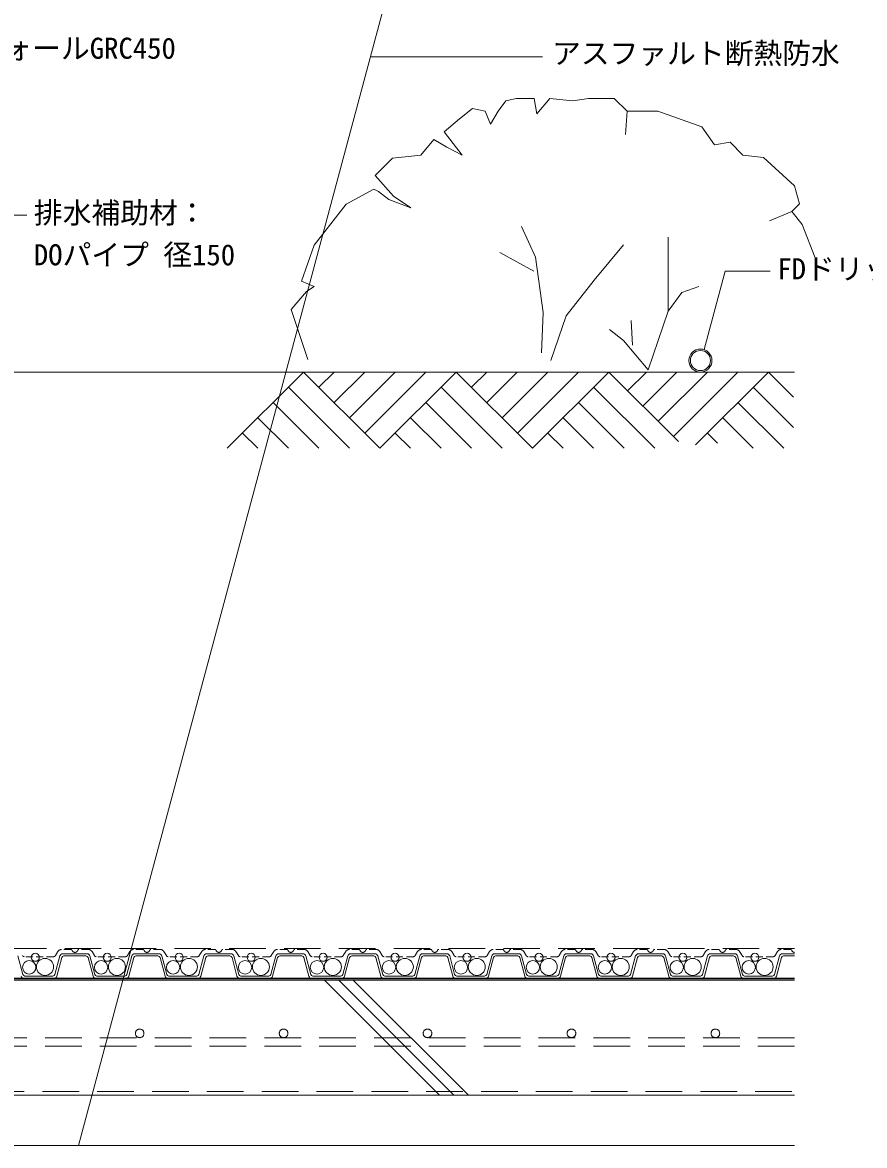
# Model space of a CAD drawing. Units: millimetres, scale not verified. Extents: x -1485 to 1485, y -1050 to 1050.
# Drawn here: x 256 to 841, y -527 to 254 of the extents above; entities that cross this region are included whole.
import ezdxf
from ezdxf.enums import TextEntityAlignment as Align

# ---------------------------------------------------------------- set-up
doc = ezdxf.new("R2010")
doc.units = ezdxf.units.MM
doc.header["$LTSCALE"] = 4
doc.linetypes.add('DASHED1', pattern=[1.8, 1.2, -0.6])
doc.linetypes.add('USER2', pattern=[9.525, 6.35, -3.175])
for name, color, linetype, lineweight in [('0-3_HATCH', 9, 'Continuous', 18), ('0-4_KUTAI', 3, 'Continuous', 18), ('0-5_BOUSUI', 1, 'Continuous', 18), ('0-7_dannnetu', 6, 'Continuous', 18), ('0-9_buhin', 2, 'Continuous', 18), ('0-A_tensen', 7, 'USER2', 18), ('0-C_MOJI', 7, 'Continuous', 18), ('0-D_GREEN', 3, 'Continuous', 18), ('0-E_FD-L', 8, 'Continuous', 18), ('1-1_レベル', 7, 'Continuous', 18)]:
    doc.layers.add(name, color=color, linetype=linetype, lineweight=lineweight)
doc.styles.add('ＭＳ ゴシック', font='')
doc.styles.get('ＭＳ ゴシック').set_extended_font_data('MS Gothic')

msp = doc.modelspace()

# ---------------------------------------------------------------- linework, layer by layer
at = {"layer": '0-3_HATCH'}
for p, q in [((465.335, -411.761), (545.335, -491.761)), ((475.335, -411.761), (555.335, -491.761)), ((485.335, -411.761), (565.335, -491.761))]:
    msp.add_line(p, q, dxfattribs=at)
at = {"layer": '0-4_KUTAI'}
msp.add_line((791.943, -411.761), (-334.057, -411.761), dxfattribs=at)
msp.add_lwpolyline([(791.943, 11.041), (226.577, 11.041), (170.823, 9.492), (62.877, -1.302)], dxfattribs=at)
at = {"layer": '0-5_BOUSUI'}
msp.add_line((41.943, -410.761), (791.943, -410.761), dxfattribs=at)
msp.add_lwpolyline([(791.943, -526.761), (-654.417, -526.761), (-698.057, -483.121), (-698.057, -136.461)], dxfattribs=at)
at = {"layer": '0-7_dannnetu'}
msp.add_line((791.943, -491.761), (-604.417, -491.761), dxfattribs=at)
at = {"layer": '0-9_buhin', "linetype": 'USER2'}
msp.add_lwpolyline([(-675.557, -473.801), (-645.097, -504.261), (-606.917, -504.261), (-606.917, -489.261), (791.943, -489.261)], dxfattribs=at)
at = {"layer": '0-9_buhin'}
for radius in [8, 7]:
    msp.add_circle((726.577, 19.041), radius, dxfattribs=at)
at = {"layer": '0-A_tensen'}
msp.add_line((791.943, -457.761), (-288.057, -457.761), dxfattribs=at)
msp.add_lwpolyline([(791.943, -451.761), (-288.057, -451.761), (-288.057, -457.761)], dxfattribs=at)
for centre in [(336.943, -448.761), (436.943, -448.761), (536.943, -448.761), (636.943, -448.761), (736.943, -448.761)]:
    msp.add_circle(centre, 3, dxfattribs=at)
at = {"layer": '0-C_MOJI'}
for p, q in [((294.367, -526.761), (551.222, 431.837)), ((497.176, 230.136), (616.943, 230.136)), ((224.491, 120.051), (258.42, 120.051)), ((729.179, 26.606), (743.78, 81.097)), ((743.78, 81.097), (775.002, 81.097))]:
    msp.add_line(p, q, dxfattribs=at)
at = {"layer": '0-D_GREEN'}
for p, q in [((586.057, 192.377), (591.427, 199.537)), ((591.427, 199.537), (598.587, 201.327)), ((598.587, 201.327), (611.117, 201.327)), ((611.117, 201.327), (612.907, 190.587)), ((612.907, 190.587), (621.857, 201.327)), ((621.857, 201.327), (637.967, 199.537)), ((666.607, 201.327), (675.557, 192.377)), ((559.206, 187.007), (568.156, 194.167)), ((568.156, 194.167), (577.107, 192.377)), ((577.107, 192.377), (580.687, 183.427)), ((580.687, 183.427), (586.057, 192.377)), ((675.557, 192.377), (674.598, 176.164)), ((675.557, 192.377), (686.297, 192.377)), ((686.297, 192.377), (697.037, 192.377)), ((697.037, 192.377), (727.467, 181.637)), ((548.466, 178.057), (559.206, 187.007)), ((727.467, 181.637), (736.417, 169.107)), ((541.306, 172.687), (532.356, 161.947)), ((541.306, 172.687), (550.256, 167.317)), ((560.996, 161.947), (548.466, 178.057)), ((550.256, 167.317), (560.996, 161.947)), ((736.417, 169.107), (747.157, 170.897)), ((747.157, 170.897), (756.107, 161.947)), ((512.512, 159.734), (500.505, 147.727)), ((532.356, 161.947), (512.512, 159.734)), ((756.107, 161.947), (770.427, 160.157)), ((770.427, 160.157), (791.907, 140.467)), ((500.505, 147.727), (513.313, 133.318)), ((499.704, 138.121), (480.492, 127.714)), ((502.906, 136.52), (499.704, 138.121)), ((510.111, 130.916), (502.906, 136.52)), ((513.313, 133.318), (525.321, 125.312)), ((791.907, 140.467), (795.487, 127.937)), ((480.492, 127.714), (458.214, 99.215)), ((525.321, 125.312), (510.111, 130.916)), ((795.487, 127.937), (790.117, 122.567)), ((790.117, 122.567), (774.644, 116.136)), ((611.927, 90.903), (602.284, 112.332)), ((704.072, 53.402), (704.072, 104.832)), ((458.214, 99.215), (449.264, 74.155)), ((610.856, 81.26), (587.284, 94.117)), ((652.642, 74.831), (673, 99.475)), ((617.284, 52.331), (611.927, 90.903)), ((449.264, 74.155), (458.214, 70.575)), ((458.214, 70.575), (452.844, 66.995)), ((633.356, 50.188), (652.642, 74.831)), ((713.715, 66.259), (725.501, 70.545)), ((452.844, 66.995), (442.104, 54.465)), ((704.072, 53.402), (713.715, 66.259)), ((442.104, 54.465), (453.696, 19.691)), ((616.213, 24.473), (617.284, 52.331)), ((622.642, 19.116), (633.356, 50.188)), ((679.429, 29.83), (678.357, 46.973)), ((690.143, 12.687), (704.072, 53.402)), ((673, 33.044), (663.357, 40.545)), ((690.143, 12.687), (673, 33.044))]:
    msp.add_line(p, q, dxfattribs=at)
for points in [[(637.967, 199.537), (648.707, 201.327), (666.607, 201.327)], [(790.117, 122.567), (797.277, 113.617), (806.227, 90.347)]]:
    msp.add_lwpolyline(points, dxfattribs=at)
at = {"layer": '0-E_FD-L', "color": 4, "linetype": 'USER2'}
msp.add_line((132.448, -389.661), (791.943, -389.661), dxfattribs=at)
at = {"layer": '0-E_FD-L'}
for p, q in [((255.799, -407.849), (252.341, -394.943)), ((281.546, -394.943), (278.088, -407.849)), ((282.796, -396.072), (279.338, -408.978)), ((304.548, -408.978), (301.09, -396.072)), ((305.799, -407.849), (302.341, -394.943)), ((331.546, -394.943), (328.088, -407.849)), ((332.796, -396.072), (329.338, -408.978)), ((354.548, -408.978), (351.09, -396.072)), ((355.799, -407.849), (352.341, -394.943)), ((381.546, -394.943), (378.088, -407.849)), ((382.796, -396.072), (379.338, -408.978)), ((404.548, -408.978), (401.09, -396.072)), ((405.799, -407.849), (402.341, -394.943)), ((431.546, -394.943), (428.088, -407.849)), ((432.796, -396.072), (429.338, -408.978)), ((454.548, -408.978), (451.09, -396.072)), ((455.799, -407.849), (452.341, -394.943)), ((481.546, -394.943), (478.088, -407.849)), ((482.796, -396.072), (479.338, -408.978)), ((504.548, -408.978), (501.09, -396.072)), ((505.799, -407.849), (502.341, -394.943)), ((531.546, -394.943), (528.088, -407.849)), ((532.796, -396.072), (529.338, -408.978)), ((554.548, -408.978), (551.09, -396.072)), ((555.799, -407.849), (552.341, -394.943)), ((581.546, -394.943), (578.088, -407.849)), ((582.796, -396.072), (579.338, -408.978)), ((604.548, -408.978), (601.09, -396.072)), ((605.799, -407.849), (602.341, -394.943)), ((631.546, -394.943), (628.088, -407.849)), ((632.796, -396.072), (629.338, -408.978)), ((654.548, -408.978), (651.09, -396.072)), ((655.799, -407.849), (652.341, -394.943)), ((681.546, -394.943), (678.088, -407.849)), ((682.796, -396.072), (679.338, -408.978)), ((704.548, -408.978), (701.09, -396.072)), ((705.799, -407.849), (702.341, -394.943)), ((731.546, -394.943), (728.088, -407.849)), ((732.796, -396.072), (729.338, -408.978)), ((754.548, -408.978), (751.09, -396.072)), ((755.799, -407.849), (752.341, -394.943)), ((781.546, -394.943), (778.088, -407.849)), ((782.796, -396.072), (779.338, -408.978)), ((791.943, -393.461), (783.478, -393.461)), ((791.943, -394.961), (784.245, -394.961)), ((277.406, -410.461), (256.48, -410.461)), ((276.639, -408.961), (257.248, -408.961)), ((327.406, -410.461), (306.48, -410.461)), ((326.639, -408.961), (307.248, -408.961)), ((377.406, -410.461), (356.48, -410.461)), ((376.639, -408.961), (357.248, -408.961)), ((427.406, -410.461), (406.48, -410.461)), ((426.639, -408.961), (407.248, -408.961)), ((477.406, -410.461), (456.48, -410.461)), ((476.639, -408.961), (457.248, -408.961)), ((527.406, -410.461), (506.48, -410.461)), ((526.639, -408.961), (507.248, -408.961)), ((577.406, -410.461), (556.48, -410.461)), ((576.639, -408.961), (557.248, -408.961)), ((627.406, -410.461), (606.48, -410.461)), ((626.639, -408.961), (607.248, -408.961)), ((677.406, -410.461), (656.48, -410.461)), ((676.639, -408.961), (657.248, -408.961)), ((727.406, -410.461), (706.48, -410.461)), ((726.639, -408.961), (707.248, -408.961)), ((777.406, -410.461), (756.48, -410.461)), ((776.639, -408.961), (757.248, -408.961))]:
    msp.add_line(p, q, dxfattribs=at)
at = {"layer": '0-E_FD-L', "linetype": 'DASHED1'}
for p, q in [((277.094, -395.461), (256.793, -395.461)), ((280.069, -391.917), (278.38, -394.732)), ((289.115, -390.461), (282.642, -390.461)), ((301.245, -390.461), (294.772, -390.461)), ((305.506, -394.732), (303.817, -391.917)), ((327.094, -395.461), (306.793, -395.461)), ((330.069, -391.917), (328.38, -394.732)), ((339.115, -390.461), (332.642, -390.461)), ((351.245, -390.461), (344.772, -390.461)), ((355.506, -394.732), (353.817, -391.917)), ((377.094, -395.461), (356.793, -395.461)), ((380.069, -391.917), (378.38, -394.732)), ((389.115, -390.461), (382.642, -390.461)), ((401.245, -390.461), (394.772, -390.461)), ((405.506, -394.732), (403.817, -391.917)), ((427.094, -395.461), (406.793, -395.461)), ((430.069, -391.917), (428.38, -394.732)), ((439.115, -390.461), (432.642, -390.461)), ((451.245, -390.461), (444.772, -390.461)), ((455.506, -394.732), (453.817, -391.917)), ((477.094, -395.461), (456.793, -395.461)), ((480.069, -391.917), (478.38, -394.732)), ((489.115, -390.461), (482.642, -390.461)), ((501.245, -390.461), (494.772, -390.461)), ((505.506, -394.732), (503.817, -391.917)), ((527.094, -395.461), (506.793, -395.461)), ((530.069, -391.917), (528.38, -394.732)), ((539.115, -390.461), (532.642, -390.461)), ((551.245, -390.461), (544.772, -390.461)), ((555.506, -394.732), (553.817, -391.917)), ((577.094, -395.461), (556.793, -395.461)), ((580.069, -391.917), (578.38, -394.732)), ((589.115, -390.461), (582.642, -390.461)), ((601.245, -390.461), (594.772, -390.461)), ((605.506, -394.732), (603.817, -391.917)), ((627.094, -395.461), (606.793, -395.461)), ((630.069, -391.917), (628.38, -394.732)), ((639.115, -390.461), (632.642, -390.461)), ((651.245, -390.461), (644.772, -390.461)), ((655.506, -394.732), (653.817, -391.917)), ((677.094, -395.461), (656.793, -395.461)), ((680.069, -391.917), (678.38, -394.732)), ((689.115, -390.461), (682.642, -390.461)), ((701.245, -390.461), (694.772, -390.461)), ((705.506, -394.732), (703.817, -391.917)), ((727.094, -395.461), (706.793, -395.461)), ((730.069, -391.917), (728.38, -394.732)), ((739.115, -390.461), (732.642, -390.461)), ((751.245, -390.461), (744.772, -390.461)), ((755.506, -394.732), (753.817, -391.917)), ((777.094, -395.461), (756.793, -395.461)), ((780.069, -391.917), (778.38, -394.732)), ((789.115, -390.461), (782.642, -390.461))]:
    msp.add_line(p, q, dxfattribs=at)
at = {"layer": '0-E_FD-L', "color": 6}
msp.add_line((791.943, -410.461), (141.943, -410.461), dxfattribs=at)
at = {"layer": '0-E_FD-L', "color": 7}
msp.add_line((791.943, -410.761), (141.943, -410.761), dxfattribs=at)
at = {"layer": '0-E_FD-L'}
for points in [[(300.409, -393.461), (291.943, -393.461), (283.478, -393.461)], [(299.641, -394.961), (291.943, -394.961), (284.245, -394.961)], [(350.409, -393.461), (341.943, -393.461), (333.478, -393.461)], [(349.641, -394.961), (341.943, -394.961), (334.245, -394.961)], [(400.409, -393.461), (391.943, -393.461), (383.478, -393.461)], [(399.641, -394.961), (391.943, -394.961), (384.245, -394.961)], [(450.409, -393.461), (441.943, -393.461), (433.478, -393.461)], [(449.641, -394.961), (441.943, -394.961), (434.245, -394.961)], [(500.409, -393.461), (491.943, -393.461), (483.478, -393.461)], [(499.641, -394.961), (491.943, -394.961), (484.245, -394.961)], [(550.409, -393.461), (541.943, -393.461), (533.478, -393.461)], [(549.641, -394.961), (541.943, -394.961), (534.245, -394.961)], [(600.409, -393.461), (591.943, -393.461), (583.478, -393.461)], [(599.641, -394.961), (591.943, -394.961), (584.245, -394.961)], [(650.409, -393.461), (641.943, -393.461), (633.478, -393.461)], [(649.641, -394.961), (641.943, -394.961), (634.245, -394.961)], [(700.409, -393.461), (691.943, -393.461), (683.478, -393.461)], [(699.641, -394.961), (691.943, -394.961), (684.245, -394.961)], [(750.409, -393.461), (741.943, -393.461), (733.478, -393.461)], [(749.641, -394.961), (741.943, -394.961), (734.245, -394.961)]]:
    msp.add_lwpolyline(points, dxfattribs=at)
for centre, radius in [((260.161, -402.843), 4.654), ((264.391, -395.857), 2.82), ((271.16, -402.561), 5.923), ((310.161, -402.843), 4.654), ((314.391, -395.857), 2.82), ((321.16, -402.561), 5.923), ((360.161, -402.843), 4.654), ((364.391, -395.857), 2.82), ((371.16, -402.561), 5.923), ((410.161, -402.843), 4.654), ((414.391, -395.857), 2.82), ((421.16, -402.561), 5.923), ((460.161, -402.843), 4.654), ((464.391, -395.857), 2.82), ((471.16, -402.561), 5.923), ((510.161, -402.843), 4.654), ((514.391, -395.857), 2.82), ((521.16, -402.561), 5.923), ((560.161, -402.843), 4.654), ((564.391, -395.857), 2.82), ((571.16, -402.561), 5.923), ((610.161, -402.843), 4.654), ((614.391, -395.857), 2.82), ((621.16, -402.561), 5.923), ((660.161, -402.843), 4.654), ((664.391, -395.857), 2.82), ((671.16, -402.561), 5.923), ((710.161, -402.843), 4.654), ((714.391, -395.857), 2.82), ((721.16, -402.561), 5.923), ((760.161, -402.843), 4.654), ((764.391, -395.857), 2.82), ((771.16, -402.561), 5.923)]:
    msp.add_circle(centre, radius, dxfattribs=at)
at = {"layer": '0-E_FD-L', "linetype": 'DASHED1'}
for centre, radius, start, end in [((256.793, -393.961), 1.5, 210.96376, 270), ((277.094, -393.961), 1.5, 270, 329.03624), ((282.642, -393.461), 3, 90, 149.03624), ((289.115, -391.461), 1, 19.47122, 90), ((291.943, -390.461), 2, 199.47122, 270), ((291.943, -390.461), 2, 270, 340.52878), ((294.772, -391.461), 1, 90, 160.52878), ((301.245, -393.461), 3, 30.96376, 90), ((306.793, -393.961), 1.5, 210.96376, 270), ((327.094, -393.961), 1.5, 270, 329.03624), ((332.642, -393.461), 3, 90, 149.03624), ((339.115, -391.461), 1, 19.47122, 90), ((341.943, -390.461), 2, 199.47122, 270), ((341.943, -390.461), 2, 270, 340.52878), ((344.772, -391.461), 1, 90, 160.52878), ((351.245, -393.461), 3, 30.96376, 90), ((356.793, -393.961), 1.5, 210.96376, 270), ((377.094, -393.961), 1.5, 270, 329.03624), ((382.642, -393.461), 3, 90, 149.03624), ((389.115, -391.461), 1, 19.47122, 90), ((391.943, -390.461), 2, 199.47122, 270), ((391.943, -390.461), 2, 270, 340.52878), ((394.772, -391.461), 1, 90, 160.52878), ((401.245, -393.461), 3, 30.96376, 90), ((406.793, -393.961), 1.5, 210.96376, 270), ((427.094, -393.961), 1.5, 270, 329.03624), ((432.642, -393.461), 3, 90, 149.03624), ((439.115, -391.461), 1, 19.47122, 90), ((441.943, -390.461), 2, 199.47122, 270), ((441.943, -390.461), 2, 270, 340.52878), ((444.772, -391.461), 1, 90, 160.52878), ((451.245, -393.461), 3, 30.96376, 90), ((456.793, -393.961), 1.5, 210.96376, 270), ((477.094, -393.961), 1.5, 270, 329.03624), ((482.642, -393.461), 3, 90, 149.03624), ((489.115, -391.461), 1, 19.47122, 90), ((491.943, -390.461), 2, 199.47122, 270), ((491.943, -390.461), 2, 270, 340.52878), ((494.772, -391.461), 1, 90, 160.52878), ((501.245, -393.461), 3, 30.96376, 90), ((506.793, -393.961), 1.5, 210.96376, 270), ((527.094, -393.961), 1.5, 270, 329.03624), ((532.642, -393.461), 3, 90, 149.03624), ((539.115, -391.461), 1, 19.47122, 90), ((541.943, -390.461), 2, 199.47122, 270), ((541.943, -390.461), 2, 270, 340.52878), ((544.772, -391.461), 1, 90, 160.52878), ((551.245, -393.461), 3, 30.96376, 90), ((556.793, -393.961), 1.5, 210.96376, 270), ((577.094, -393.961), 1.5, 270, 329.03624), ((582.642, -393.461), 3, 90, 149.03624), ((589.115, -391.461), 1, 19.47122, 90), ((591.943, -390.461), 2, 199.47122, 270), ((591.943, -390.461), 2, 270, 340.52878), ((594.772, -391.461), 1, 90, 160.52878), ((601.245, -393.461), 3, 30.96376, 90), ((606.793, -393.961), 1.5, 210.96376, 270), ((627.094, -393.961), 1.5, 270, 329.03624), ((632.642, -393.461), 3, 90, 149.03624), ((639.115, -391.461), 1, 19.47122, 90), ((641.943, -390.461), 2, 199.47122, 270), ((641.943, -390.461), 2, 270, 340.52878), ((644.772, -391.461), 1, 90, 160.52878), ((651.245, -393.461), 3, 30.96376, 90), ((656.793, -393.961), 1.5, 210.96376, 270), ((677.094, -393.961), 1.5, 270, 329.03624), ((682.642, -393.461), 3, 90, 149.03624), ((689.115, -391.461), 1, 19.47122, 90), ((691.943, -390.461), 2, 199.47122, 270), ((691.943, -390.461), 2, 270, 340.52878), ((694.772, -391.461), 1, 90, 160.52878), ((701.245, -393.461), 3, 30.96376, 90), ((706.793, -393.961), 1.5, 210.96376, 270), ((727.094, -393.961), 1.5, 270, 329.03624), ((732.642, -393.461), 3, 90, 149.03624), ((739.115, -391.461), 1, 19.47122, 90), ((741.943, -390.461), 2, 199.47122, 270), ((741.943, -390.461), 2, 270, 340.52878), ((744.772, -391.461), 1, 90, 160.52878), ((751.245, -393.461), 3, 30.96376, 90), ((756.793, -393.961), 1.5, 210.96376, 270), ((777.094, -393.961), 1.5, 270, 329.03624), ((782.642, -393.461), 3, 90, 149.03624), ((789.115, -391.461), 1, 19.47122, 90), ((791.943, -390.461), 2, 199.47122, 270)]:
    msp.add_arc(centre, radius, start, end, dxfattribs=at)
at = {"layer": '0-E_FD-L'}
for centre, radius, start, end in [((283.478, -395.461), 2, 90, 165), ((284.245, -396.461), 1.5, 90, 165), ((299.641, -396.461), 1.5, 15, 90), ((300.409, -395.461), 2, 15, 90), ((333.478, -395.461), 2, 90, 165), ((334.245, -396.461), 1.5, 90, 165), ((349.641, -396.461), 1.5, 15, 90), ((350.409, -395.461), 2, 15, 90), ((383.478, -395.461), 2, 90, 165), ((384.245, -396.461), 1.5, 90, 165), ((399.641, -396.461), 1.5, 15, 90), ((400.409, -395.461), 2, 15, 90), ((433.478, -395.461), 2, 90, 165), ((434.245, -396.461), 1.5, 90, 165), ((449.641, -396.461), 1.5, 15, 90), ((450.409, -395.461), 2, 15, 90), ((483.478, -395.461), 2, 90, 165), ((484.245, -396.461), 1.5, 90, 165), ((499.641, -396.461), 1.5, 15, 90), ((500.409, -395.461), 2, 15, 90), ((533.478, -395.461), 2, 90, 165), ((534.245, -396.461), 1.5, 90, 165), ((549.641, -396.461), 1.5, 15, 90), ((550.409, -395.461), 2, 15, 90), ((583.478, -395.461), 2, 90, 165), ((584.245, -396.461), 1.5, 90, 165), ((599.641, -396.461), 1.5, 15, 90), ((600.409, -395.461), 2, 15, 90), ((633.478, -395.461), 2, 90, 165), ((634.245, -396.461), 1.5, 90, 165), ((649.641, -396.461), 1.5, 15, 90), ((650.409, -395.461), 2, 15, 90), ((683.478, -395.461), 2, 90, 165), ((684.245, -396.461), 1.5, 90, 165), ((699.641, -396.461), 1.5, 15, 90), ((700.409, -395.461), 2, 15, 90), ((733.478, -395.461), 2, 90, 165), ((734.245, -396.461), 1.5, 90, 165), ((749.641, -396.461), 1.5, 15, 90), ((750.409, -395.461), 2, 15, 90), ((783.478, -395.461), 2, 90, 165), ((784.245, -396.461), 1.5, 90, 165), ((256.48, -408.461), 2, 195, 270), ((257.248, -407.461), 1.5, 195, 270), ((276.639, -407.461), 1.5, 270, 345), ((277.406, -408.461), 2, 270, 345), ((306.48, -408.461), 2, 195, 270), ((307.248, -407.461), 1.5, 195, 270), ((326.639, -407.461), 1.5, 270, 345), ((327.406, -408.461), 2, 270, 345), ((356.48, -408.461), 2, 195, 270), ((357.248, -407.461), 1.5, 195, 270), ((376.639, -407.461), 1.5, 270, 345), ((377.406, -408.461), 2, 270, 345), ((406.48, -408.461), 2, 195, 270), ((407.248, -407.461), 1.5, 195, 270), ((426.639, -407.461), 1.5, 270, 345), ((427.406, -408.461), 2, 270, 345), ((456.48, -408.461), 2, 195, 270), ((457.248, -407.461), 1.5, 195, 270), ((476.639, -407.461), 1.5, 270, 345), ((477.406, -408.461), 2, 270, 345), ((506.48, -408.461), 2, 195, 270), ((507.248, -407.461), 1.5, 195, 270), ((526.639, -407.461), 1.5, 270, 345), ((527.406, -408.461), 2, 270, 345), ((556.48, -408.461), 2, 195, 270), ((557.248, -407.461), 1.5, 195, 270), ((576.639, -407.461), 1.5, 270, 345), ((577.406, -408.461), 2, 270, 345), ((606.48, -408.461), 2, 195, 270), ((607.248, -407.461), 1.5, 195, 270), ((626.639, -407.461), 1.5, 270, 345), ((627.406, -408.461), 2, 270, 345), ((656.48, -408.461), 2, 195, 270), ((657.248, -407.461), 1.5, 195, 270), ((676.639, -407.461), 1.5, 270, 345), ((677.406, -408.461), 2, 270, 345), ((706.48, -408.461), 2, 195, 270), ((707.248, -407.461), 1.5, 195, 270), ((726.639, -407.461), 1.5, 270, 345), ((727.406, -408.461), 2, 270, 345), ((756.48, -408.461), 2, 195, 270), ((757.248, -407.461), 1.5, 195, 270), ((776.639, -407.461), 1.5, 270, 345), ((777.406, -408.461), 2, 270, 345)]:
    msp.add_arc(centre, radius, start, end, dxfattribs=at)
at = {"layer": '1-1_レベル'}
for p, q in [((450.852, 11.041), (397.819, -41.992)), ((450.852, 11.041), (397.819, -41.992)), ((450.852, 11.041), (503.885, -41.992)), ((472.059, 11.035), (461.459, 0.435)), ((493.274, 11.037), (472.065, -10.172)), ((514.489, 11.038), (482.672, -20.779)), ((535.703, 11.04), (493.278, -31.385)), ((556.918, 11.041), (503.885, -41.992)), ((556.918, 11.041), (609.951, -41.992)), ((578.125, 11.035), (567.525, 0.435)), ((599.34, 11.037), (578.131, -10.172)), ((620.555, 11.038), (588.738, -20.779)), ((641.769, 11.04), (599.345, -31.385)), ((662.984, 11.041), (609.951, -41.992)), ((662.969, 11.041), (711.276, -37.266)), ((688.996, 11.035), (675.986, -1.975)), ((710.211, 11.037), (686.592, -12.582)), ((731.426, 11.038), (697.199, -23.189)), ((752.64, 11.04), (707.805, -33.795)), ((773.855, 11.041), (723.229, -39.584)), ((773.84, 11.041), (791.246, -6.365)), ((440.246, 0.435), (482.672, -41.992)), ((546.312, 0.435), (588.738, -41.992)), ((652.363, 0.435), (694.789, -41.992)), ((763.233, 0.435), (791.246, -27.578)), ((429.639, -10.172), (461.459, -41.992)), ((535.705, -10.172), (567.525, -41.992)), ((641.756, -10.172), (673.576, -41.992)), ((752.627, -10.172), (784.447, -41.992)), ((419.032, -20.779), (440.246, -41.992)), ((525.098, -20.779), (546.312, -41.992)), ((631.149, -20.779), (652.363, -41.992)), ((742.02, -20.779), (763.233, -41.992)), ((408.426, -31.385), (419.032, -41.992)), ((514.492, -31.385), (525.098, -41.992)), ((620.543, -31.385), (631.149, -41.992)), ((731.414, -31.385), (738.539, -38.511))]:
    msp.add_line(p, q, dxfattribs=at)

# ---------------------------------------------------------------- texts
at = {"layer": '0-C_MOJI', "style": 'ＭＳ ゴシック'}
for s, p in [('FDウォールGRC450', (202.297, 224.453)), ('アスファルト断熱防水', (623.443, 220.928)), ('排水補助材：', (263.42, 110.051)), ('DOパイプ 径150', (263.42, 80.843)), ('FDドリップホース 径16', (780.002, 71.097))]:
    msp.add_text(s, height=14.66, dxfattribs=at).set_placement(p, align=Align.BOTTOM_LEFT)

doc.saveas('drawing.dxf')
